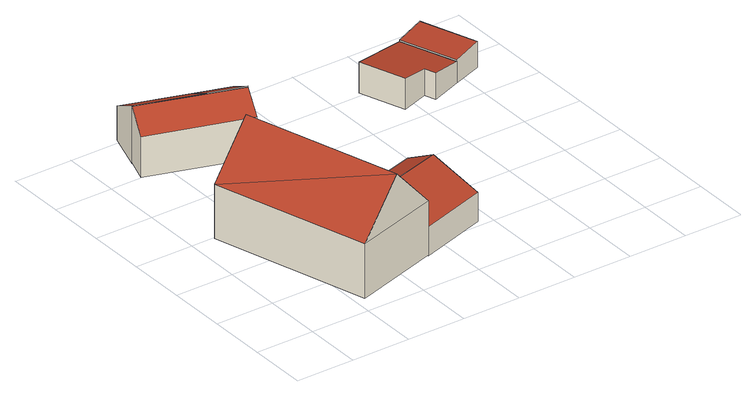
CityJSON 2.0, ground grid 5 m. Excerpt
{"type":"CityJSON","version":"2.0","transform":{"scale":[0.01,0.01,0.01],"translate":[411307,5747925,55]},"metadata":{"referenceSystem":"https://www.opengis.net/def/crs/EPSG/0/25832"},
"CityObjects":{
"building1":{"type":"Building","attributes":{"Gemeindeschluessel":"05570040","Geometrietyp2DReferenz":"3000","function":"31001_1000"},"address":[{"country":"Germany","locality":"Sendenhorst","thoroughfareNumber":"14","thoroughfareName":"Rummler"}],"children":["building1-1","building1-2"]},
"building1-1":{"type":"BuildingPart","attributes":{"roofType":"3100","measuredHeight":8.76},"parents":["building1"],"geometry":[{"type":"Solid","lod":"2","boundaries":[[[[0,1,2,3,4]],[[5,6,1,0]],[[7,8,6,5]],[[9,10,11,8,7]],[[4,9,12,0]],[[13,0,12]],[[12,7,13]],[[7,5,13]],[[9,7,12]],[[13,5,0]],[[1,6,8,11,2]],[[4,3,10,9]],[[2,11,10,3]]]],"semantics":{"surfaces":[{"type":"WallSurface"},{"type":"RoofSurface"},{"type":"GroundSurface"},{"type":"ClosureSurface"}],"values":[[0,0,0,0,1,1,1,1,0,0,2,0,3]]}}]},
"building1-2":{"type":"BuildingPart","attributes":{"roofType":"2100","measuredHeight":4.53},"parents":["building1"],"geometry":[{"type":"Solid","lod":"2","boundaries":[[[[14,15,11,10]],[[16,17,15,14]],[[3,2,17,16]],[[16,14,10,3]],[[15,17,2,11]],[[2,3,10,11]]]],"semantics":{"surfaces":[{"type":"WallSurface"},{"type":"RoofSurface"},{"type":"GroundSurface"},{"type":"ClosureSurface"}],"values":[[0,0,0,1,2,3]]}}]},
"building2":{"type":"Building","attributes":{"Gemeindeschluessel":"05570040","Geometrietyp2DReferenz":"3000","function":"51009_1610","roofType":"2100","measuredHeight":4.79},"geometry":[{"type":"Solid","lod":"2","boundaries":[[[[18,19,20,21]],[[22,23,19,18]],[[24,25,23,22]],[[26,27,25,24]],[[21,20,27,26]],[[24,22,18,21,26]],[[19,23,25,27,20]]]],"semantics":{"surfaces":[{"type":"WallSurface"},{"type":"RoofSurface"},{"type":"GroundSurface"}],"values":[[0,0,0,0,0,1,2]]}}]},
"building3":{"type":"Building","attributes":{"Gemeindeschluessel":"05570040","Geometrietyp2DReferenz":"3000","function":"31001_2460","roofType":"2100","measuredHeight":4.9},"geometry":[{"type":"Solid","lod":"2","boundaries":[[[[28,29,30,31]],[[32,33,29,28]],[[34,35,33,32]],[[31,30,35,34]],[[32,28,31,34]],[[29,33,35,30]]]],"semantics":{"surfaces":[{"type":"WallSurface"},{"type":"RoofSurface"},{"type":"GroundSurface"}],"values":[[0,0,0,0,1,2]]}}]},
"building4":{"type":"Building","attributes":{"Gemeindeschluessel":"05570040","Geometrietyp2DReferenz":"3000","function":"51009_1610","roofType":"2100","measuredHeight":4.16},"geometry":[{"type":"Solid","lod":"2","boundaries":[[[[36,37,38,39]],[[40,41,37,36]],[[42,43,41,40]],[[39,38,43,42]],[[40,36,39,42]],[[37,41,43,38]]]],"semantics":{"surfaces":[{"type":"WallSurface"},{"type":"RoofSurface"},{"type":"GroundSurface"}],"values":[[0,0,0,0,1,2]]}}]},
"building5":{"type":"Building","attributes":{"Gemeindeschluessel":"05570040","Geometrietyp2DReferenz":"3000","function":"51009_1610","roofType":"2100","measuredHeight":4.17},"geometry":[{"type":"Solid","lod":"2","boundaries":[[[[44,45,46,47]],[[48,49,45,44]],[[50,51,49,48]],[[47,46,51,50]],[[48,44,47,50]],[[45,49,51,46]]]],"semantics":{"surfaces":[{"type":"WallSurface"},{"type":"RoofSurface"},{"type":"GroundSurface"}],"values":[[0,0,0,0,1,2]]}}]},
"building6":{"type":"Building","attributes":{"Gemeindeschluessel":"05570040","Geometrietyp2DReferenz":"3000","function":"31001_1310","roofType":"2100","measuredHeight":4.92},"geometry":[{"type":"Solid","lod":"2","boundaries":[[[[52,33,35,53]],[[54,55,33,52]],[[56,57,55,54]],[[53,35,57,56]],[[54,52,53,56]],[[33,55,57,35]]]],"semantics":{"surfaces":[{"type":"WallSurface"},{"type":"RoofSurface"},{"type":"GroundSurface"}],"values":[[0,0,0,0,1,2]]}}]},
"building7":{"type":"Building","attributes":{"Gemeindeschluessel":"05570040","Geometrietyp2DReferenz":"3000","function":"31001_9998","roofType":"2100","measuredHeight":2.63},"geometry":[{"type":"Solid","lod":"2","boundaries":[[[[58,59,60,61]],[[62,63,59,58]],[[64,65,63,62]],[[66,67,65,64]],[[68,69,67,66]],[[61,60,69,68]],[[66,64,62,58,61,68]],[[59,63,65,67,69,60]]]],"semantics":{"surfaces":[{"type":"WallSurface"},{"type":"RoofSurface"},{"type":"GroundSurface"}],"values":[[0,0,0,0,0,0,1,2]]}}]},
"building8":{"type":"Building","attributes":{"Gemeindeschluessel":"05570040","Geometrietyp2DReferenz":"3000","function":"51009_1610","roofType":"2100","measuredHeight":2.22},"geometry":[{"type":"Solid","lod":"2","boundaries":[[[[70,71,72,73]],[[74,75,71,70]],[[76,77,75,74]],[[73,72,77,76]],[[74,70,73,76]],[[71,75,77,72]]]],"semantics":{"surfaces":[{"type":"WallSurface"},{"type":"RoofSurface"},{"type":"GroundSurface"}],"values":[[0,0,0,0,1,2]]}}]}
},
"vertices":[
[1223,242,596],[1223,242,134],[936,1206,134],[936,1206,587],[936,1206,596],[487,22,596],[487,22,134],[95,1350,596],[95,1350,134],[827,1570,596],[827,1570,587],[827,1570,134],[461,1460,1010],[855,132,1010],
[1173,1673,413],[1173,1673,134],[1279,1307,414],[1279,1307,134],
[245,2581,610],[245,2581,131],[174,2367,131],[174,2367,477],[788,2404,609],[788,2404,131],[1092,2305,609],[1092,2305,131],[1023,2095,478],[1023,2095,131],
[355,2915,412],[355,2915,123],[245,2581,123],[245,2581,614],[897,2738,413],[897,2738,123],[788,2404,614],[788,2404,123],
[1800,422,376],[1800,422,128],[1688,826,128],[1688,826,544],[1223,242,373],[1223,242,128],[1101,653,544],[1101,653,128],
[1032,883,423],[1032,883,125],[1101,653,125],[1101,653,542],[1624,1057,423],[1624,1057,125],[1688,826,542],[1688,826,125],
[897,2738,412],[788,2404,616],[1201,2639,412],[1201,2639,123],[1092,2305,616],[1092,2305,123],
[2400,2148,295],[2400,2148,32],[2627,2228,32],[2627,2228,258],[2263,2539,295],[2263,2539,32],[2750,2709,215],[2750,2709,32],[2922,2233,214],[2922,2233,32],[2663,2134,257],[2663,2134,32],
[2922,2233,226],[2922,2233,31],[3172,2323,31],[3172,2323,254],[2750,2709,226],[2750,2709,31],[3001,2800,254],[3001,2800,31]
]}
